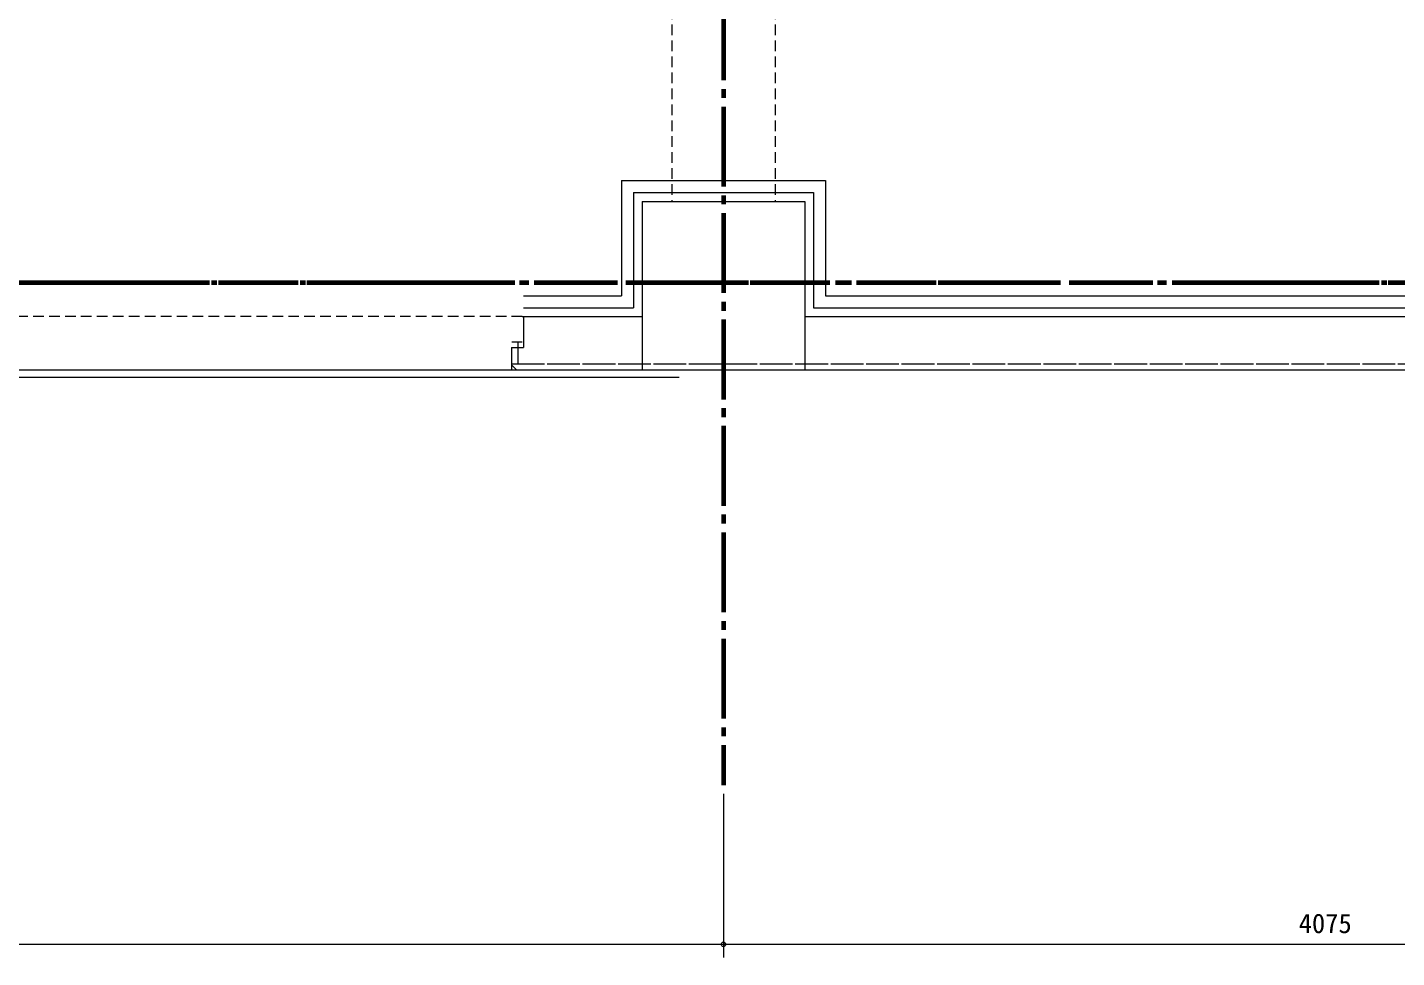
# Model space of a CAD drawing. Units: millimetres at full size, sheet at 1:30. Extents: x -16828 to 149130, y 47892 to 100313.
# Drawn here: x 21828 to 26464, y 48667 to 51814 of the extents above; entities that cross this region are included whole.
import ezdxf
from ezdxf.enums import TextEntityAlignment as Align

# ---------------------------------------------------------------- set-up
doc = ezdxf.new("R2010")
doc.units = ezdxf.units.MM
doc.header["$LTSCALE"] = 30
doc.header["$PDMODE"] = 32
doc.header["$PDSIZE"] = 15
for name, pattern in [('CHAIN2', [12, 9, -1, 1, -1]), ('DASHED1', [1.8, 1.2, -0.6]), ('DASHED3', [4, 3, -1]), ('DOUBLE_CHAIN1', [8.8, 5, -1, 0.6, -0.6, 0.6, -1])]:
    doc.linetypes.add(name, pattern=pattern)
for name, color, linetype, lineweight in [('0-0', 7, 'CHAIN2', 15), ('0-1', 7, 'Continuous', 15), ('2-0_通芯', 7, 'DOUBLE_CHAIN1', 15), ('2-1_躯体', 7, 'Continuous', 15), ('2-3_間仕切り', 7, 'Continuous', 15), ('9-6_無題7', 7, 'Continuous', 15)]:
    doc.layers.add(name, color=color, linetype=linetype, lineweight=lineweight)
doc.styles.add('ＭＳ ゴシック', font='')
doc.styles.get('ＭＳ ゴシック').set_extended_font_data('MS Gothic')

msp = doc.modelspace()

# ---------------------------------------------------------------- linework, layer by layer
at = {"layer": '0-0', "color": 1, "lineweight": 60}
for p, q in [((24184.96, 68105.86), (24184.96, 49250.86)), ((-9565.04, 50950.86), (35684.96, 50950.86))]:
    msp.add_line(p, q, dxfattribs=at)
at = {"layer": '0-1', "linetype": 'DASHED1'}
for p, q in [((24009.96, 55225.86), (24009.96, 51225.86)), ((24359.96, 55225.86), (24359.96, 51225.86)), ((23503.96, 50835.86), (21765.96, 50835.86))]:
    msp.add_line(p, q, dxfattribs=at)
at = {"layer": '0-1'}
for p, q in [((23909.96, 51225.86), (24459.96, 51225.86)), ((23909.96, 51225.86), (23909.96, 50655.86)), ((24459.96, 51225.86), (24459.96, 50655.86)), ((23503.01, 50835.86), (23909.96, 50835.86)), ((24459.96, 50835.86), (30509.96, 50835.86)), ((23468.01, 50750.86), (23503.01, 50750.86)), ((23483.96, 50655.86), (23468.01, 50671.82)), ((-6110.04, 50655.86), (31079.96, 50655.86)), ((21234.96, 50630.86), (24034.96, 50630.86))]:
    msp.add_line(p, q, dxfattribs=at)
at = {"layer": '0-1', "linetype": 'DASHED3'}
msp.add_lwpolyline([(23488.96, 50750.86), (23488.96, 50675.86), (31059.96, 50675.86)], dxfattribs=at)
at = {"layer": '2-0_通芯', "color": 1, "lineweight": 60}
msp.add_line((-10727.74, 50950.86), (35684.96, 50950.86), dxfattribs=at)
at = {"layer": '2-1_躯体'}
for p, q in [((23909.96, 51225.86), (23909.96, 50655.86)), ((23909.96, 51225.86), (24459.96, 51225.86)), ((24459.96, 51225.86), (24459.96, 50655.86)), ((23507.96, 50835.86), (23507.96, 50730.86)), ((23507.96, 50835.86), (23909.96, 50835.86)), ((24459.96, 50835.86), (26574.96, 50835.86)), ((23467.96, 50730.86), (23507.96, 50730.86)), ((23467.96, 50730.86), (23467.96, 50655.86)), ((23467.96, 50655.86), (26614.96, 50655.86))]:
    msp.add_line(p, q, dxfattribs=at)
at = {"layer": '2-1_躯体', "linetype": 'DASHED3'}
msp.add_line((23467.96, 50675.86), (26614.96, 50675.86), dxfattribs=at)
at = {"layer": '2-3_間仕切り'}
for p, q in [((23839.96, 51295.86), (23839.96, 50905.86)), ((23879.96, 51255.86), (23879.96, 50865.86)), ((23507.96, 50905.86), (23839.96, 50905.86)), ((24529.96, 50905.86), (26574.96, 50905.86)), ((23507.96, 50865.86), (23879.96, 50865.86)), ((24489.96, 50865.86), (26574.96, 50865.86))]:
    msp.add_line(p, q, dxfattribs=at)
for points in [[(23839.96, 51295.86), (24529.96, 51295.86), (24529.96, 50905.86)], [(23879.96, 51255.86), (24489.96, 51255.86), (24489.96, 50865.86)]]:
    msp.add_lwpolyline(points, dxfattribs=at)
at = {"layer": '9-6_無題7'}
for p, q in [((24184.96, 49220.86), (24184.96, 48667.08)), ((18184.96, 48712.08), (24184.96, 48712.08)), ((24184.96, 48712.08), (28259.96, 48712.08))]:
    msp.add_line(p, q, dxfattribs=at)
msp.add_point((24184.96, 48712.08), dxfattribs=at)

# ---------------------------------------------------------------- texts
at = {"layer": '9-6_無題7', "style": 'ＭＳ ゴシック'}
msp.add_text('4075', height=65.98, dxfattribs=at).set_placement((26132.46, 48730.08), align=Align.BOTTOM_LEFT)

doc.saveas('drawing.dxf')
